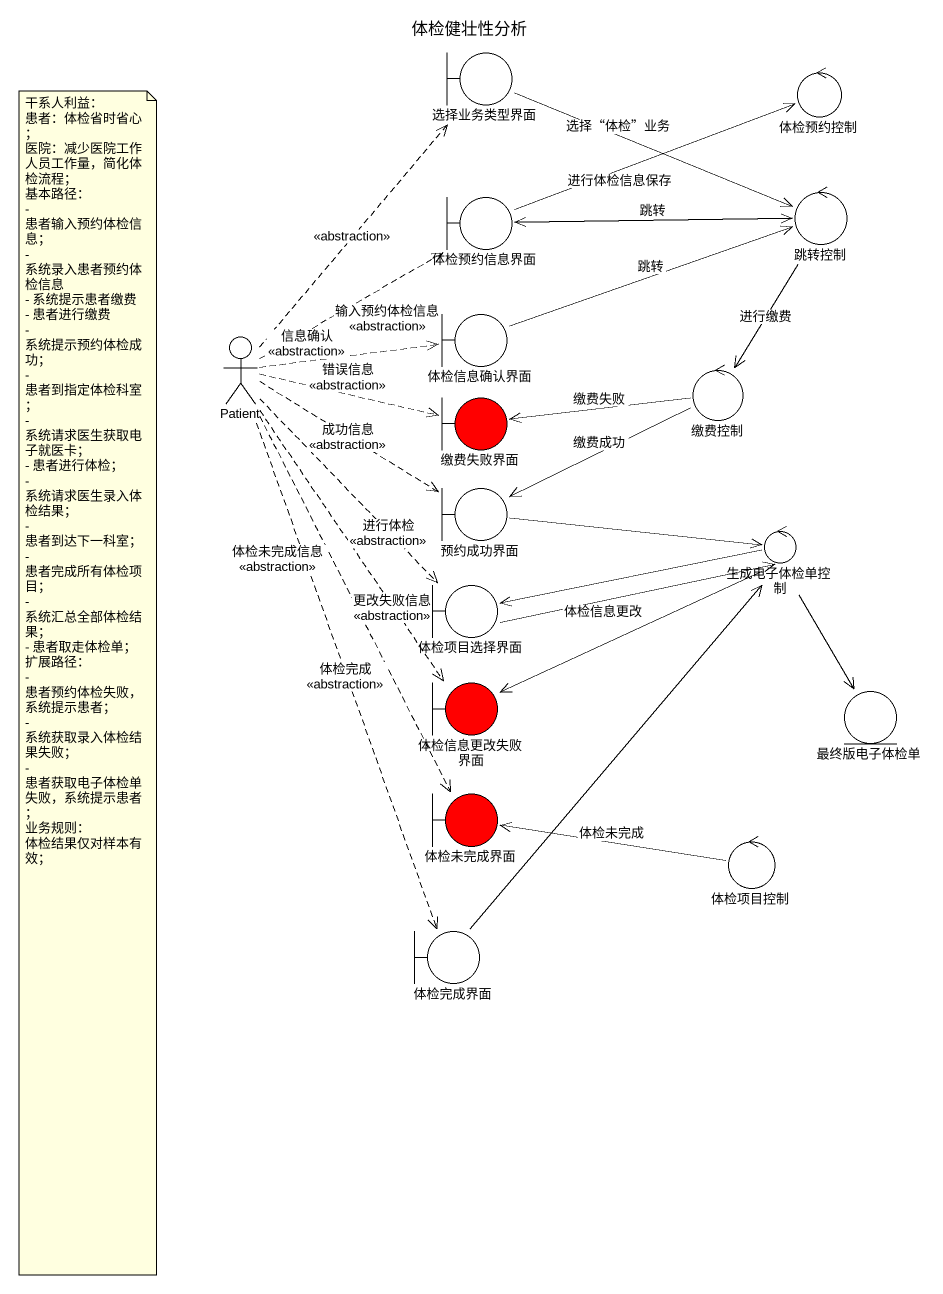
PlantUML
@startuml
title 体检健壮性分析
boundary 选择业务类型界面
control 体检预约控制
boundary 体检预约信息界面
control 跳转控制
actor Patient
boundary 体检信息确认界面
boundary 缴费失败界面 #FF0000
control 缴费控制
boundary 预约成功界面
control 生成电子体检单控制
boundary 体检项目选择界面
boundary 体检信息更改失败界面 #FF0000
entity 最终版电子体检单
boundary 体检未完成界面 #FF0000
control 体检项目控制
boundary 体检完成界面
选择业务类型界面 -right-> 跳转控制 : 选择“体检”业务
体检预约信息界面 -right-> 体检预约控制 : 进行体检信息保存
体检预约信息界面 -right-> 跳转控制
跳转控制 -left-> 体检预约信息界面 : 跳转
跳转控制 --> 缴费控制 : 进行缴费
Patient .up.> 选择业务类型界面 : <<abstraction>>
Patient .up.> 体检预约信息界面 : 输入预约体检信息\n<<abstraction>>
Patient .right.> 体检信息确认界面 : 信息确认\n<<abstraction>>
Patient .right.> 缴费失败界面 : 错误信息\n<<abstraction>>
Patient .right.> 预约成功界面 : 成功信息\n<<abstraction>>
Patient ..> 体检项目选择界面 : 进行体检\n<<abstraction>>
Patient ..> 体检信息更改失败界面 : 更改失败信息\n<<abstraction>>
Patient ..> 体检未完成界面 : 体检未完成信息\n<<abstraction>>
Patient ..> 体检完成界面 : 体检完成\n<<abstraction>>
体检信息确认界面 -right-> 跳转控制 : 跳转
缴费控制 -left-> 缴费失败界面 : 缴费失败
缴费控制 -left-> 预约成功界面 : 缴费成功
预约成功界面 -right-> 生成电子体检单控制
生成电子体检单控制 -left-> 体检项目选择界面
生成电子体检单控制 -left-> 体检信息更改失败界面
生成电子体检单控制 --> 最终版电子体检单
体检项目选择界面 -right-> 生成电子体检单控制 : 体检信息更改
体检项目控制 -left-> 体检未完成界面 : 体检未完成
体检完成界面 -up-> 生成电子体检单控制
note as N1
  干系人利益：
  患者：体检省时省心；
  医院：减少医院工作人员工作量，简化体检流程；
  基本路径：
  - 患者输入预约体检信息；
  - 系统录入患者预约体检信息
  - 系统提示患者缴费
  - 患者进行缴费
  - 系统提示预约体检成功；
  - 患者到指定体检科室；
  - 系统请求医生获取电子就医卡；
  - 患者进行体检；
  - 系统请求医生录入体检结果；
  - 患者到达下一科室；
  - 患者完成所有体检项目；
  - 系统汇总全部体检结果；
  - 患者取走体检单；
  扩展路径：
  - 患者预约体检失败，系统提示患者；
  - 系统获取录入体检结果失败；
  - 患者获取电子体检单失败，系统提示患者；
  业务规则：
  体检结果仅对样本有效；
end note
@enduml
